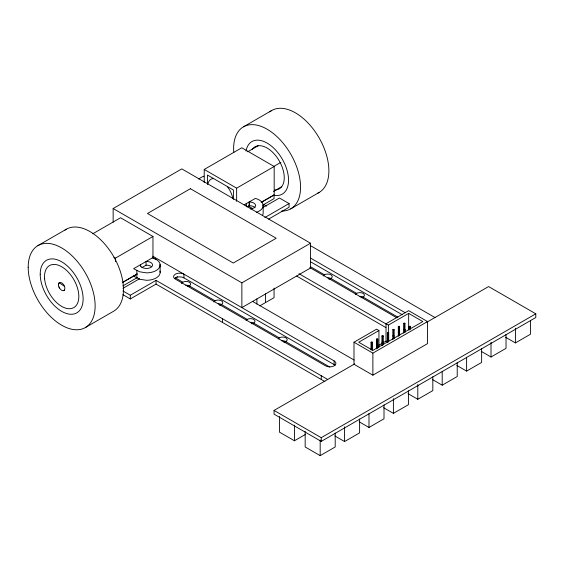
<?xml version="1.0" encoding="UTF-8"?>
<svg xmlns="http://www.w3.org/2000/svg" width="564" height="564" viewBox="0 0 564 564"><rect width="100%" height="100%" fill="white"/><g stroke="black" fill="none" stroke-linecap="round" stroke-linejoin="round"><path stroke-width="0.85" d="M256.888 304.088L256.888 298.899M259.75 305.899L265.468 302.6L265.475 293.851M274.055 288.141L274.055 297.679L265.468 302.6M58.832 283.177L59.213 282.79L64.402 286.188M64.014 290.467L64.507 289.959M243.422 126.851L271.742 110.502M37.999 245.58L66.319 229.231M113.145 208.525L181.798 168.89L310.524 243.211L310.524 267.985L241.871 307.62L241.871 282.846L113.145 208.525L113.145 222.195M92.771 233.799L120.555 217.76L152.964 236.471L152.964 257.529L156.15 259.405A13.656 7.882 0 0 1 159.111 267.992A13.656 7.882 0 0 1 146.492 272.863L139.668 271.806L133.619 268.697L152.964 257.529M204.231 182.609L204.231 169.454L241.773 147.775L274.182 166.486L274.182 194.975L261.358 202.377M247.716 151.779L258.115 145.773M273.462 166.641L280.886 162.354M113.914 257.276L115.416 258.143L152.964 236.471M204.231 169.454L236.633 188.157L274.182 166.486M244.177 204.866L255.316 198.429L256.338 198.676A13.656 7.882 0 0 1 256.338 212.332M273.462 191.415L281.633 186.698M141.846 267.66L146.062 265.228L147.098 265.207A6.07 3.504 0 0 1 151.187 266.476M247.004 206.946L249.076 205.754L250.113 205.733A6.07 3.504 0 0 1 255.041 207.778M122.86 282.19L137.249 273.885M261.181 202.335L274.055 194.897L274.055 198.62L262.697 205.176M123.001 282.254L137.2 274.062M122.86 285.906L137.249 277.601M122.924 288.345L139.583 278.729M262.761 207.615L279.42 197.999L289.071 203.569L289.071 207.284L268.626 219.093M122.882 290.946L130.312 295.233L156.052 280.371L327.691 379.459M264.84 217.563L289.071 203.569M122.882 294.662L130.312 298.948L156.052 284.087L324.829 381.525M290.756 208.835L319.076 192.479M85.333 327.564L113.653 311.208A47.334 27.326 60 0 0 112.962 255.372A47.334 27.326 60 0 0 64.994 230.091M177.512 276.656L175.362 277.89L182.898 282.24M241.871 282.846L310.524 243.211M378.761 345.267L386.023 341.079L386.023 323.736L408.66 310.665L427.54 321.565L427.54 343.617L372.874 375.173L353.995 364.274L353.995 342.228L376.583 329.186L378.945 330.546L378.945 347.022M378.945 330.546L358.711 342.228L372.874 350.399L422.824 321.565L408.66 313.394L388.384 325.097L386.023 323.736M371.034 350.089L371.034 342.221L371.683 341.847L372.367 342.242L372.367 350.11M376.512 348.869L376.505 339.091L377.154 338.717L377.838 339.112L377.838 348.023M381.934 345.732L381.934 335.94L382.582 335.566L383.266 335.961L383.266 344.879M387.369 342.567L387.383 332.802L388.025 332.429L388.716 332.823L388.695 341.713M392.819 339.429L392.833 329.658L393.475 329.284L394.166 329.679L394.151 338.576M398.311 336.278L398.304 326.549L398.945 326.175L399.594 326.549L399.594 332.668M403.69 333.148L403.697 323.355L404.339 322.989L404.98 323.355L404.98 332.104M403.697 323.355L404.339 323.729L404.98 323.355M371.034 342.221L371.725 342.616L372.367 342.242M376.505 339.091L377.196 339.486L377.838 339.112M381.934 335.94L382.625 336.334L383.266 335.961M387.383 332.802L388.067 333.197L388.716 332.823M392.833 329.658L393.517 330.053L394.166 329.679M398.304 326.549L398.945 326.923L399.594 326.549M409.196 329.996L409.196 326.5L409.838 326.126L410.479 326.5L410.479 329.122M377.196 345.774L377.838 345.401L377.154 345.006L376.512 345.372L377.196 345.774L377.196 348.397M382.618 342.63L383.266 342.256L382.575 341.862L381.934 342.235L382.618 342.63L382.618 345.253M388.053 339.465L388.695 339.091L388.011 338.696L387.369 339.07L388.053 339.465L388.053 342.087M393.503 336.327L394.151 335.954L393.46 335.559L392.819 335.925L393.503 336.327L393.503 338.95M399.643 332.809L398.952 332.407L398.311 332.781L398.995 333.176L399.643 332.809L399.643 335.432M404.98 329.651L404.332 329.277L403.69 329.651L404.332 330.018L404.98 329.651L404.98 332.274M409.196 326.5L409.838 326.873L410.479 326.5M353.995 342.228L372.874 353.127L427.54 321.565M426.976 322.143L488.6 286.561L535.8 313.81L535.8 317.532L321.254 441.393L274.055 414.145L274.055 410.43L354.721 363.858M279.42 416.5L279.42 432.109L294.436 440.773L305.702 434.273M274.055 410.43L321.254 437.678L535.8 313.81M305.166 431.361L305.166 446.97L320.183 455.641L335.199 446.97L335.199 433.096M334.826 435.916L344.583 441.549L359.606 432.877L359.606 419.01M359.226 421.823L368.99 427.463L384.006 418.791L384.006 404.917M383.633 407.737L393.397 413.37L408.414 404.698L408.414 390.824M408.04 393.644L417.797 399.284L432.821 390.612L432.821 376.738M432.44 379.558L442.204 385.191L457.221 376.519L457.221 362.645M456.847 365.465L466.611 371.098L481.628 362.433L481.628 348.559M481.254 351.379L491.011 357.012L506.035 348.341L506.035 334.466M505.654 337.286L515.418 342.919L530.435 334.248L530.435 320.38M278.263 338.985A4.554 2.63 0 0 1 278.722 338.351L279.455 337.808A4.554 2.63 0 0 1 285.892 337.836A4.554 2.63 0 0 1 285.842 341.551L284.898 341.967A4.554 2.63 0 0 1 283.798 342.221M213.333 178.421L211.218 179.077A18.203 10.512 60 0 0 207.883 183.815M152.301 257.91L156.15 259.405M133.619 276.127L139.668 279.236L146.492 280.294A13.656 7.882 0 0 0 159.943 271.037M248.435 206.121L251.657 207.982A3.031 1.748 0 0 1 252.439 208.765M310.186 245.488L434.964 317.532M310.736 258.192L405.262 312.766M310.736 261.9L402.217 314.712M310.842 266.927L324.469 274.795M356.652 293.372L330.906 278.51A4.554 2.63 0 0 0 327.691 277.742M397.958 317.222L363.089 297.094A4.554 2.63 0 0 0 359.874 296.319M309.777 267.547L396.682 317.722M298.99 273.709L385.952 323.912M296.699 276.071L385.952 327.599M386.023 341.079L387.792 342.094M252.552 301.402L354.15 360.058M152.752 256.169L334.128 360.882A6.07 3.504 0 0 1 334.128 365.839A6.07 3.504 0 0 1 325.548 365.839L175.362 279.131A6.07 3.504 0 0 1 175.362 274.174A6.07 3.504 0 0 1 183.949 274.174L183.949 277.883L334.128 364.591A6.07 3.504 0 0 1 335.094 365.31M189.285 285.927L215.053 300.809M247.236 319.386L221.49 304.525A4.554 2.63 0 0 0 218.275 303.756M279.321 337.906L253.673 323.101A4.554 2.63 0 0 0 250.451 322.333M285.722 341.608L329.792 367.051M227.306 186.487L229.421 189.589A18.203 10.512 60 0 1 232.756 198.175M58.938 286.949L59.467 288.007M515.418 328.185L515.418 342.919M491.011 342.27L491.011 357.012M466.611 357.231L466.611 371.098M442.204 371.316L442.204 385.191M417.797 384.542L417.797 399.284M409.838 326.873L409.838 329.496M408.66 313.394L408.66 329.862M404.339 323.729L404.339 329.848M404.332 330.018L404.332 332.64M398.995 333.176L398.995 335.799M398.945 326.923L398.945 333.042M393.517 330.053L393.517 336.172M393.397 398.628L393.397 413.37M388.384 325.097L388.384 341.572M388.067 333.197L388.067 339.316M382.625 336.334L382.625 342.454M377.196 339.486L377.196 345.605M372.874 353.127L372.874 375.173M371.725 342.616L371.725 349.609M368.99 413.588L368.99 427.463M344.583 426.807L344.583 441.549M334.128 360.882L334.128 364.591M321.254 375.744L321.254 379.459M321.254 437.678L321.254 441.393M320.183 440.033L320.183 455.641M294.436 425.171L294.436 440.773M263.162 205.5L263.162 212.938A13.656 7.882 0 0 1 262.697 214.976M249.507 201.785L249.507 205.916M249.076 205.754L249.076 202.032L250.113 202.018A6.07 3.504 0 0 1 255.577 205.395A6.07 3.504 0 0 1 250.494 208.962M246.292 203.23L246.292 206.537M236.633 188.157L236.633 201.32M233.418 199.416L233.418 190.019L207.446 175.023L207.446 184.421M222.561 318.766L222.561 322.481M160.148 264.974L160.148 272.412M156.052 280.371L156.052 284.087M146.062 265.228L146.062 261.513L147.098 261.492A6.07 3.504 0 0 1 152.562 265.017A6.07 3.504 0 0 1 146.95 268.471A6.07 3.504 0 0 1 140.506 265.545L140.464 264.742L140.464 266.229M136.84 270.551L136.84 277.981M130.312 295.233L130.312 298.948M115.416 258.143L115.416 261.597M159.873 264.72A3.793 2.193 0 0 1 159.873 266.906M174.396 278.609A6.07 3.504 0 0 1 183.949 277.883M269.775 111.841A47.334 27.326 60 0 1 318.731 137.228A47.334 27.326 60 0 1 317.666 193.205M233.792 152.492A47.334 27.326 60 0 1 259.933 125.955A47.334 27.326 60 0 1 298.751 173.585A47.334 27.326 60 0 1 281.507 211.042M266.427 206.093A47.334 27.326 60 0 1 263.733 204.351M246.01 151.06A30.343 17.519 60 0 1 267.59 143.362A30.343 17.519 60 0 1 288.331 176.624A30.343 17.519 60 0 1 273.54 195.193M252.242 149.326A24.273 14.015 60 0 1 279.568 161.431A24.273 14.015 60 0 1 274.851 189.998M323.292 275.972A4.554 2.63 0 0 1 330.906 274.795A4.554 2.63 0 0 1 328.868 279.194M355.475 294.556A4.554 2.63 0 0 1 363.089 293.372A4.554 2.63 0 0 1 361.052 297.771M187.586 286.568A4.554 2.63 0 0 0 188.644 286.258L189.532 285.8A4.554 2.63 0 0 0 189.49 282.338A4.554 2.63 0 0 0 183.533 281.908L182.644 282.367A4.554 2.63 0 0 0 181.622 283.593M213.876 301.987A4.554 2.63 0 0 1 221.49 300.809A4.554 2.63 0 0 1 219.452 305.202M246.059 320.563A4.554 2.63 0 0 1 253.673 319.386A4.554 2.63 0 0 1 251.636 323.785M185.76 285.18A4.554 2.63 0 0 1 189.857 286.329M281.499 340.853A4.554 2.63 0 0 1 285.892 341.551M198.873 179.119A13.656 7.882 0 0 1 203.872 176.229M190.385 188.707L147.472 213.481L233.292 263.028L276.198 238.255L190.385 188.707M28.2 267.244A47.334 27.326 60 0 0 78.403 329.7A47.334 27.326 60 0 0 78.403 262.761A47.334 27.326 60 0 0 28.2 267.244M40.213 274.182A30.343 17.519 60 0 0 72.396 314.218A30.343 17.519 60 0 0 72.396 271.312A30.343 17.519 60 0 0 40.213 274.182M44.605 278.827A24.273 14.015 60 0 0 71.783 308.423A24.273 14.015 60 0 0 68.618 272.461A24.273 14.015 60 0 0 44.605 278.827M58.452 284.834A4.554 2.63 60 0 0 63.365 290.707A4.554 2.63 60 0 0 63.189 284.171A4.554 2.63 60 0 0 58.452 284.834"/></g></svg>
